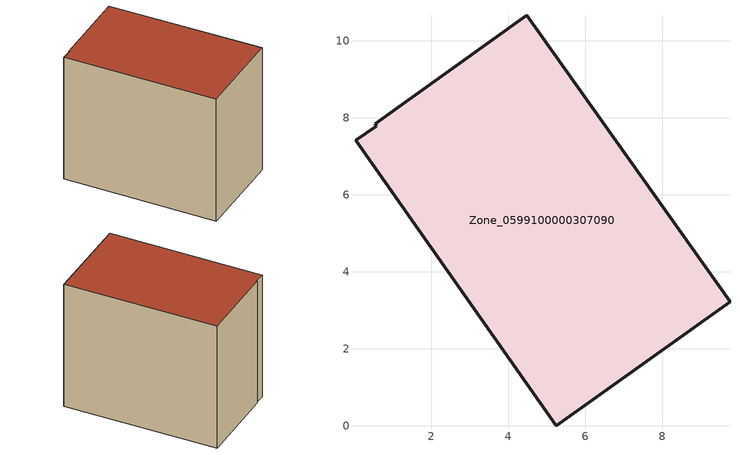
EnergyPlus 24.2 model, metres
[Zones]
Zone_0599100000307090
 floor ground (C_G): 0.03,7.42 0.57,7.78 0.54,7.84 4.48,10.66 9.75,3.22 5.24,0 z0
 wall outside (C_F): 9.75,3.22 4.48,10.66 0.54,7.84 0.57,7.78 0.03,7.42 5.24,0 9.75,3.22 z0:7.76
 roof outside (C_R): 0.57,7.78 0.03,7.42 5.24,0 9.75,3.22 4.48,10.66 0.54,7.84 z7.76
[BUILDING]
Pand.0599100000307090: North Axis=0; Terrain=City; Loads Convergence Tolerance Value=0.04; Temperature Convergence Tolerance Value=0.4; Solar Distribution=FullExterior; Maximum Number of Warmup Days=25; Minimum Number of Warmup Days=1
[Site:Location]
Rotterdam.The.Hague.AP_ZH_NLD Design_Conditions: Latitude=51.96; Longitude=4.45; Time Zone=1; Elevation=-4.5
[SITE:GROUNDTEMPERATURE:BUILDINGSURFACE]
18, 18, 18, 18, 18, 18, 18, 18, 18, 18, 18, 18
[MATERIAL] Thermal Absorptance=0.9; Solar Absorptance=0.7; Visible Absorptance=0.7
Name | Roughness | Thickness | Conductivity | Density | Specific Heat
G.TI.1975-1991 | MediumSmooth | 0.15 | 0.288461 | 540 | 1210
F.TI.1975-1991 | Rough | 0.3 | 0.230769 | 1920 | 840
R.TI.1975-1991 | MediumRough | 0.2 | 0.153846 | 1500 | 1000
[CONSTRUCTION]
C_G: G.TI.1975-1991
C_F: F.TI.1975-1991
C_R: R.TI.1975-1991
[ZONE]
Zone_0599100000307090: Type=1; Multiplier=1; Ceiling Height=Autocalculate; Volume=Autocalculate; Floor Area=autocalculate; Part of Total Floor Area=Yes
[ZONEINFILTRATION:DESIGNFLOWRATE]
Infil_Zone_0599100000307090: Zone or ZoneList or Space or SpaceList=Zone_0599100000307090; Schedule=AlwaysOn; Design Flow Rate Calculation Method=Flow/Area; Flow Rate per Floor Area=0.003; Constant Term Coefficient=1; Temperature Term Coefficient=0; Velocity Term Coefficient=0; Velocity Squared Term Coefficient=0
[HVACTEMPLATE:ZONE:IDEALLOADSAIRSYSTEM]
Zone_0599100000307090: Maximum Heating Supply Air Temperature=50; Minimum Cooling Supply Air Temperature=13; Maximum Heating Supply Air Humidity Ratio=0.0156; Minimum Cooling Supply Air Humidity Ratio=0.0077; Heating Limit=NoLimit; Cooling Limit=NoLimit; Dehumidification Control Type=ConstantSensibleHeatRatio; Cooling Sensible Heat Ratio=0.7; Dehumidification Setpoint=60; Humidification Control Type=None; Humidification Setpoint=30; Outdoor Air Method=None; Outdoor Air Flow Rate per Person=0.00944; Outdoor Air Flow Rate per Zone Floor Area=0; Outdoor Air Flow Rate per Zone=0; Demand Controlled Ventilation Type=None; Outdoor Air Economizer Type=NoEconomizer; Heat Recovery Type=None; Sensible Heat Recovery Effectiveness=0.7; Latent Heat Recovery Effectiveness=0.65
[ZONECONTROL:THERMOSTAT]
ThermostatControl_Zone_0599100000307090: Zone or ZoneList=Zone_0599100000307090; Control Type Schedule=DualSetpointControlType; Control 1=Thermostat_Zone_0599100000307090; Temperature Difference Between Cutout And Setpoint=0
[THERMOSTATSETPOINT:DUALSETPOINT]
Thermostat_Zone_0599100000307090: Heating Setpoint Temperature Schedule=HeatingSetpoint_Zone_0599100000307090; Cooling Setpoint Temperature Schedule=CoolingSetpoint_Zone_0599100000307090
[SCHEDULE:COMPACT]
HeatingSetpoint_Zone_0599100000307090: Through: 12/31, For: AllDays, Until: 24:00, 21
CoolingSetpoint_Zone_0599100000307090: Through: 12/31, For: AllDays, Until: 24:00, 24
DualSetpointControlType: Through: 12/31, For: AllDays, Until: 24:00, 4
AlwaysOn: Through: 12/31, For: AllDays, Until: 24:00, 1
